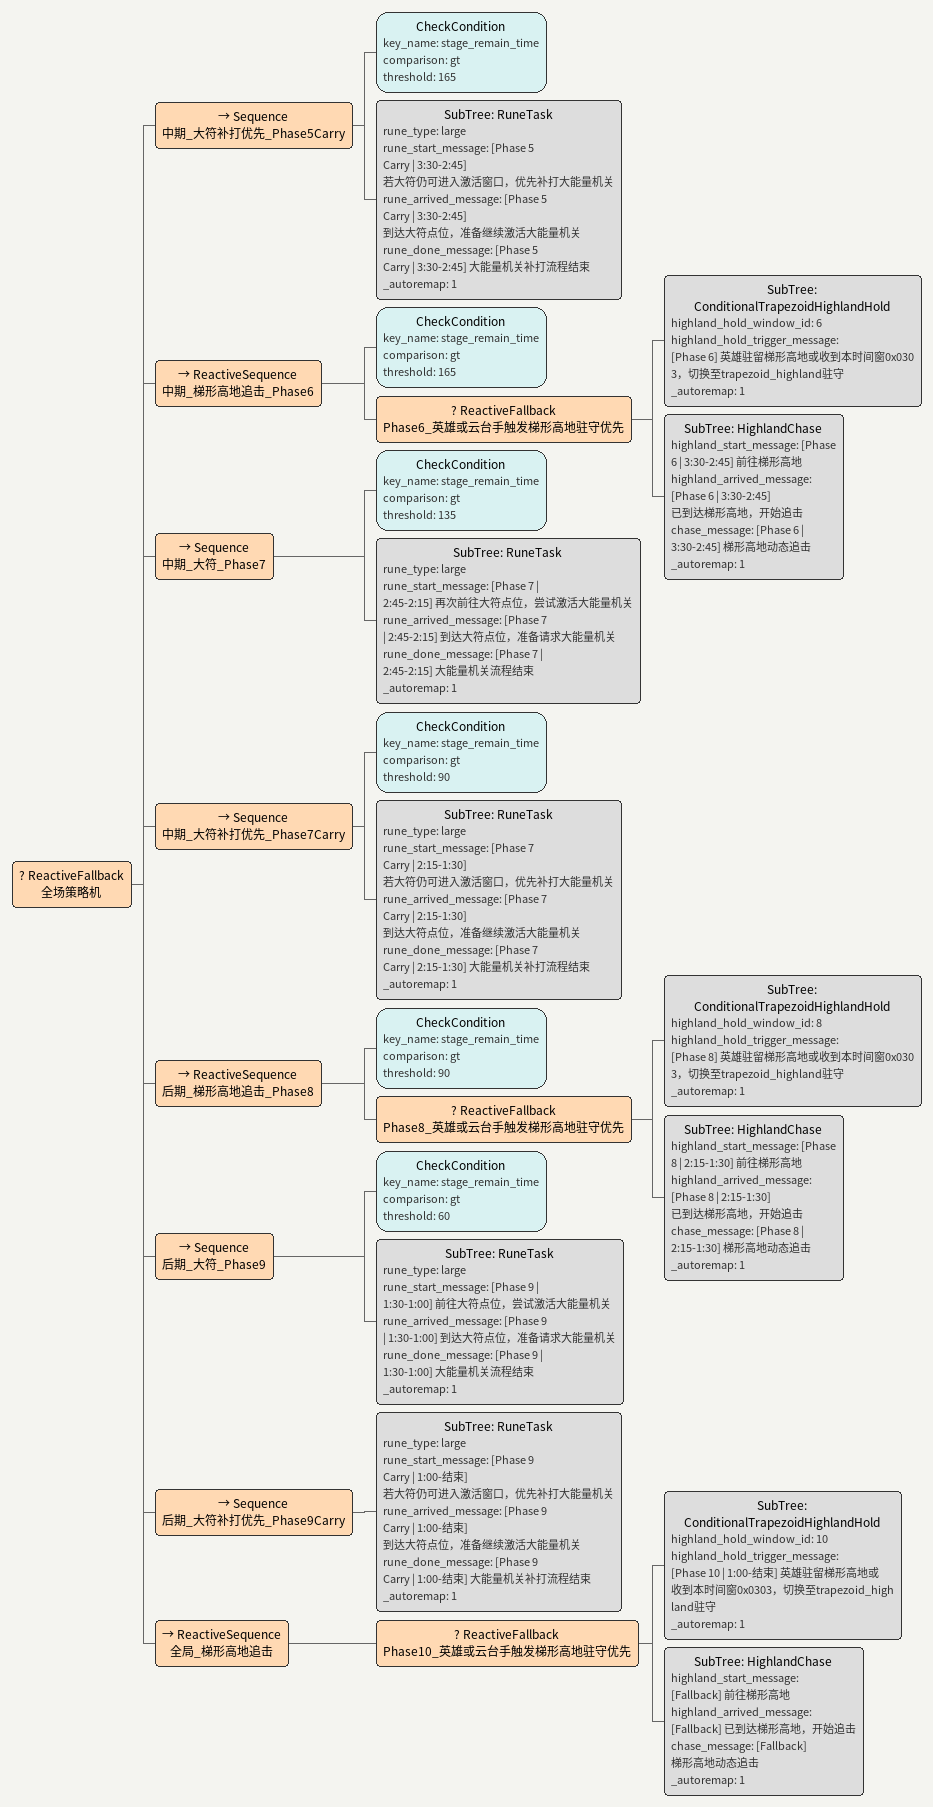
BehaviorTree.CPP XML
<ReactiveFallback name="全场策略机">
    <Sequence name="中期_大符补打优先_Phase5Carry">
      <CheckCondition key_name="stage_remain_time" comparison="gt" threshold="165"/>
      <SubTree ID="RuneTask" rune_type="large" rune_start_message="[Phase 5 Carry | 3:30-2:45] 若大符仍可进入激活窗口，优先补打大能量机关" rune_arrived_message="[Phase 5 Carry | 3:30-2:45] 到达大符点位，准备继续激活大能量机关" rune_done_message="[Phase 5 Carry | 3:30-2:45] 大能量机关补打流程结束" _autoremap="1"/>
    </Sequence>

    <ReactiveSequence name="中期_梯形高地追击_Phase6">
      <CheckCondition key_name="stage_remain_time" comparison="gt" threshold="165"/>
      <ReactiveFallback name="Phase6_英雄或云台手触发梯形高地驻守优先">
        <SubTree ID="ConditionalTrapezoidHighlandHold" highland_hold_window_id="6" highland_hold_trigger_message="[Phase 6] 英雄驻留梯形高地或收到本时间窗0x0303，切换至trapezoid_highland驻守" _autoremap="1"/>
        <SubTree ID="HighlandChase" highland_start_message="[Phase 6 | 3:30-2:45] 前往梯形高地" highland_arrived_message="[Phase 6 | 3:30-2:45] 已到达梯形高地，开始追击" chase_message="[Phase 6 | 3:30-2:45] 梯形高地动态追击" _autoremap="1"/>
      </ReactiveFallback>
    </ReactiveSequence>

    <Sequence name="中期_大符_Phase7">
      <CheckCondition key_name="stage_remain_time" comparison="gt" threshold="135"/>
      <SubTree ID="RuneTask" rune_type="large" rune_start_message="[Phase 7 | 2:45-2:15] 再次前往大符点位，尝试激活大能量机关" rune_arrived_message="[Phase 7 | 2:45-2:15] 到达大符点位，准备请求大能量机关" rune_done_message="[Phase 7 | 2:45-2:15] 大能量机关流程结束" _autoremap="1"/>
    </Sequence>

    <Sequence name="中期_大符补打优先_Phase7Carry">
      <CheckCondition key_name="stage_remain_time" comparison="gt" threshold="90"/>
      <SubTree ID="RuneTask" rune_type="large" rune_start_message="[Phase 7 Carry | 2:15-1:30] 若大符仍可进入激活窗口，优先补打大能量机关" rune_arrived_message="[Phase 7 Carry | 2:15-1:30] 到达大符点位，准备继续激活大能量机关" rune_done_message="[Phase 7 Carry | 2:15-1:30] 大能量机关补打流程结束" _autoremap="1"/>
    </Sequence>

    <ReactiveSequence name="后期_梯形高地追击_Phase8">
      <CheckCondition key_name="stage_remain_time" comparison="gt" threshold="90"/>
      <ReactiveFallback name="Phase8_英雄或云台手触发梯形高地驻守优先">
        <SubTree ID="ConditionalTrapezoidHighlandHold" highland_hold_window_id="8" highland_hold_trigger_message="[Phase 8] 英雄驻留梯形高地或收到本时间窗0x0303，切换至trapezoid_highland驻守" _autoremap="1"/>
        <SubTree ID="HighlandChase" highland_start_message="[Phase 8 | 2:15-1:30] 前往梯形高地" highland_arrived_message="[Phase 8 | 2:15-1:30] 已到达梯形高地，开始追击" chase_message="[Phase 8 | 2:15-1:30] 梯形高地动态追击" _autoremap="1"/>
      </ReactiveFallback>
    </ReactiveSequence>

    <Sequence name="后期_大符_Phase9">
      <CheckCondition key_name="stage_remain_time" comparison="gt" threshold="60"/>
      <SubTree ID="RuneTask" rune_type="large" rune_start_message="[Phase 9 | 1:30-1:00] 前往大符点位，尝试激活大能量机关" rune_arrived_message="[Phase 9 | 1:30-1:00] 到达大符点位，准备请求大能量机关" rune_done_message="[Phase 9 | 1:30-1:00] 大能量机关流程结束" _autoremap="1"/>
    </Sequence>

    <Sequence name="后期_大符补打优先_Phase9Carry">
      <SubTree ID="RuneTask" rune_type="large" rune_start_message="[Phase 9 Carry | 1:00-结束] 若大符仍可进入激活窗口，优先补打大能量机关" rune_arrived_message="[Phase 9 Carry | 1:00-结束] 到达大符点位，准备继续激活大能量机关" rune_done_message="[Phase 9 Carry | 1:00-结束] 大能量机关补打流程结束" _autoremap="1"/>
    </Sequence>

    <ReactiveSequence name="全局_梯形高地追击">
      <ReactiveFallback name="Phase10_英雄或云台手触发梯形高地驻守优先">
        <SubTree ID="ConditionalTrapezoidHighlandHold" highland_hold_window_id="10" highland_hold_trigger_message="[Phase 10 | 1:00-结束] 英雄驻留梯形高地或收到本时间窗0x0303，切换至trapezoid_highland驻守" _autoremap="1"/>
        <SubTree ID="HighlandChase" highland_start_message="[Fallback] 前往梯形高地" highland_arrived_message="[Fallback] 已到达梯形高地，开始追击" chase_message="[Fallback] 梯形高地动态追击" _autoremap="1"/>
      </ReactiveFallback>
    </ReactiveSequence>
</ReactiveFallback>
